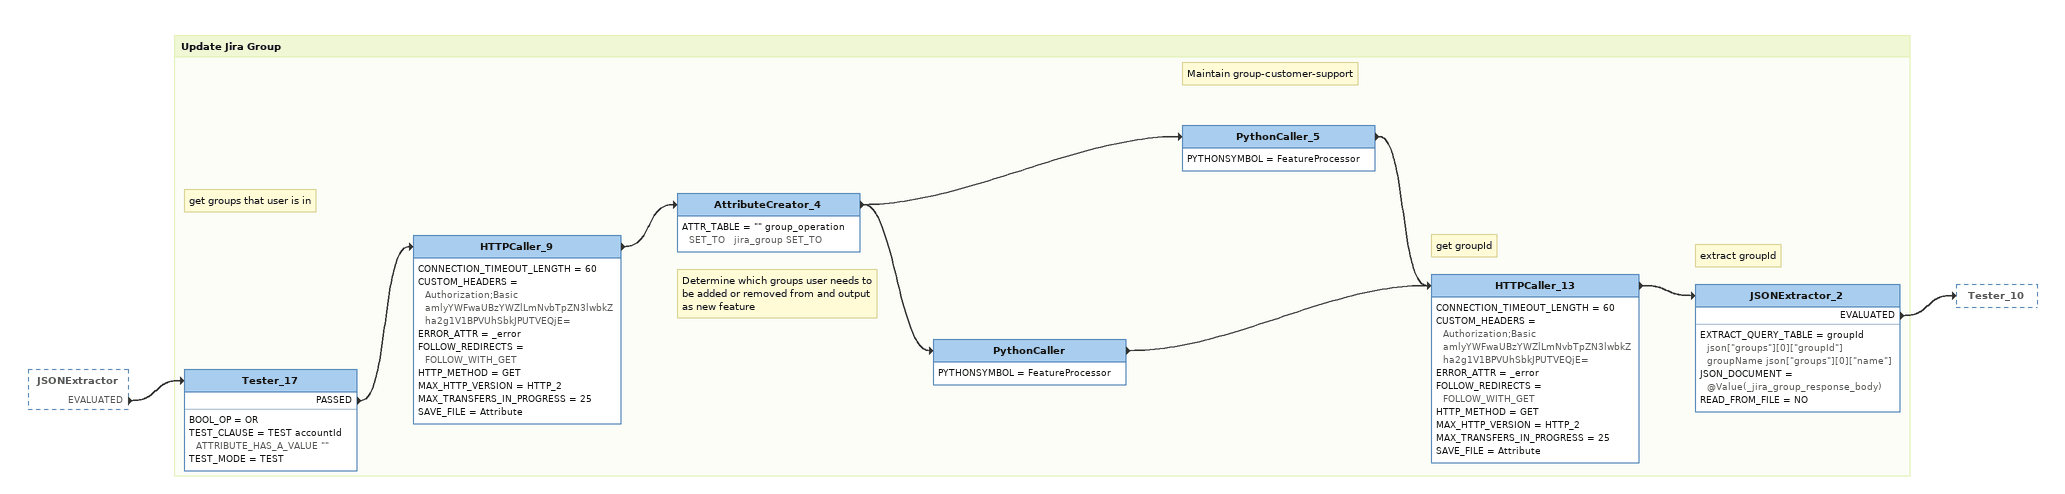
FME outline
JSONExtractor [outside]
    EVALUATED -> Tester_17

Bookmark: Update Jira Group
Tester_17
    BOOL_OP = OR
    TEST_CLAUSE = TEST accountId ATTRIBUTE_HAS_A_VALUE ""
    TEST_MODE = TEST
    PASSED -> HTTPCaller_9
Note: get groups that user is in
HTTPCaller_9
    CONNECTION_TIMEOUT_LENGTH = 60
    CUSTOM_HEADERS = Authorization;Basic amlyYWFwaUBzYWZlLmNvbTpZN3lwbkZha2g1V1BPVUhSbkJPUTVEQjE=
    ERROR_ATTR = _error
    FOLLOW_REDIRECTS = FOLLOW_WITH_GET
    HTTP_METHOD = GET
    MAX_HTTP_VERSION = HTTP_2
    MAX_TRANSFERS_IN_PROGRESS = 25
    SAVE_FILE = Attribute
    -> AttributeCreator_4
AttributeCreator_4
    ATTR_TABLE = "" group_operation SET_TO   jira_group SET_TO
    -> PythonCaller
    -> PythonCaller_5
Note: Maintain group-customer-support
PythonCaller_5
    PYTHONSYMBOL = FeatureProcessor
    -> HTTPCaller_13
Note: Determine which groups user needs to be added or removed from and output as new feature
PythonCaller
    PYTHONSYMBOL = FeatureProcessor
    -> HTTPCaller_13
Note: get groupId
HTTPCaller_13
    CONNECTION_TIMEOUT_LENGTH = 60
    CUSTOM_HEADERS = Authorization;Basic amlyYWFwaUBzYWZlLmNvbTpZN3lwbkZha2g1V1BPVUhSbkJPUTVEQjE=
    ERROR_ATTR = _error
    FOLLOW_REDIRECTS = FOLLOW_WITH_GET
    HTTP_METHOD = GET
    MAX_HTTP_VERSION = HTTP_2
    MAX_TRANSFERS_IN_PROGRESS = 25
    SAVE_FILE = Attribute
    -> JSONExtractor_2
Note: extract groupId
JSONExtractor_2
    EXTRACT_QUERY_TABLE = groupId json["groups"][0]["groupId"] groupName json["groups"][0]["name"]
    JSON_DOCUMENT = @Value(_jira_group_response_body)
    READ_FROM_FILE = NO
    EVALUATED -> Tester_10
